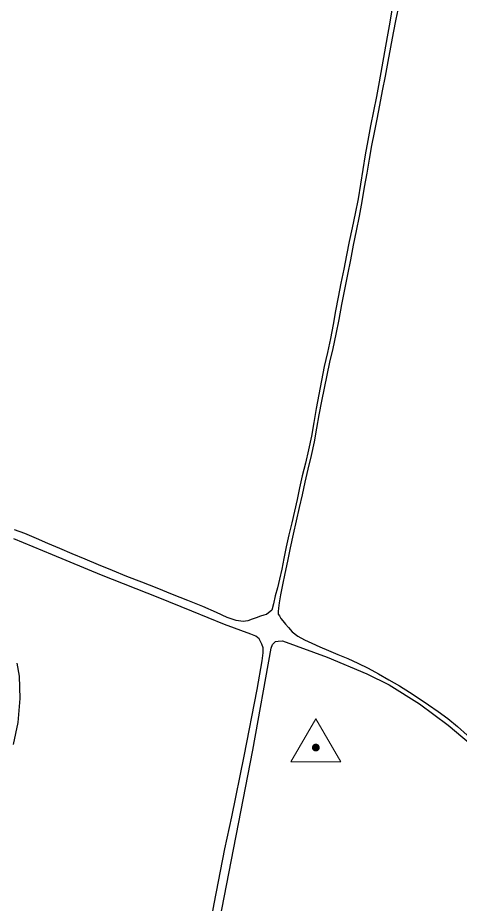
# Model space of a CAD drawing. Extents: x 744412 to 747562, y 7826855 to 7831310.
# Drawn here: x 745670.4 to 745911, y 7829217.5 to 7829699.2 of the extents above; entities that cross this region are included whole.
import ezdxf

# ---------------------------------------------------------------- set-up
doc = ezdxf.new("R2010")
doc.units = 0
doc.header["$MEASUREMENT"] = 0
for name, color, linetype in [('0114001002001', 5, 'Continuous'), ('0114001002002', 5, 'Continuous'), ('0114001002005', 5, 'Continuous'), ('0114001002006', 5, 'Continuous'), ('COORDENADAS', 7, 'Continuous')]:
    doc.layers.add(name, color=color, linetype=linetype)

msp = doc.modelspace()

# ---------------------------------------------------------------- linework, layer by layer
at = {"layer": '0114001002001'}
msp.add_lwpolyline([(745874, 7829704.69), (745872.62, 7829696.79), (745871.27, 7829688.82), (745869.78, 7829680.69), (745868.35, 7829672.54), (745866.92, 7829664.47), (745865.46, 7829656.47), (745863.81, 7829648.4), (745862.16, 7829640.43), (745860.73, 7829632.55), (745859.35, 7829624.72), (745858.01, 7829616.81), (745856.72, 7829608.79), (745855.39, 7829600.79), (745853.83, 7829592.86), (745852.23, 7829585.09), (745850.67, 7829577.58), (745849.09, 7829570.15), (745847.66, 7829562.59), (745846.1, 7829554.95), (745844.59, 7829547.39), (745843.21, 7829539.92), (745841.88, 7829532.49), (745840.49, 7829524.99), (745838.76, 7829517.38), (745837.08, 7829509.72), (745835.51, 7829502.12), (745834.08, 7829494.52), (745832.69, 7829486.81), (745831.42, 7829479.25), (745830.1, 7829471.8), (745828.55, 7829464.44), (745826.88, 7829457.26), (745825.11, 7829450.36), (745823.62, 7829443.7), (745822.25, 7829437.39), (745820.87, 7829431.18), (745819.45, 7829424.79), (745817.87, 7829418.26), (745816.38, 7829411.71), (745815.1, 7829405.42), (745813.97, 7829399.51), (745812.77, 7829394.13), (745811.58, 7829389.36), (745810.44, 7829385.02), (745809.49, 7829380.81), (745808.48, 7829377.25), (745805.73, 7829374.9), (745804.23, 7829374.57), (745802.32, 7829374.01), (745800.12, 7829373.12), (745797.86, 7829372.33), (745795.57, 7829371.5), (745793.03, 7829371.22), (745789.09, 7829371.7), (745784.23, 7829373.27), (745778.51, 7829376.08), (745771.03, 7829379.29), (745762.87, 7829382.62), (745754.47, 7829385.89), (745746.2, 7829389.23), (745737.93, 7829392.5), (745729.72, 7829395.59), (745721.91, 7829398.79), (745714.3, 7829402), (745707.05, 7829404.94), (745700.04, 7829407.93), (745693.26, 7829410.86), (745686.86, 7829413.55), (745680.59, 7829416.18), (745674.34, 7829418.9), (745668.6, 7829420.97)], dxfattribs=at)
at = {"layer": '0114001002002'}
msp.add_lwpolyline([(745877.57, 7829706.06), (745876, 7829698.45), (745874.49, 7829690.98), (745873.12, 7829683.29), (745871.69, 7829675.42), (745870.11, 7829667.41), (745868.51, 7829659.5), (745867.02, 7829651.71), (745865.7, 7829644.15), (745864.21, 7829636.9), (745862.73, 7829629.79), (745861.45, 7829622.39), (745860.16, 7829614.72), (745858.79, 7829607.11), (745857.52, 7829599.32), (745856.04, 7829591.43), (745854.34, 7829583.52), (745852.83, 7829575.67), (745851.23, 7829567.68), (745849.71, 7829559.62), (745848.03, 7829551.5), (745846.39, 7829543.44), (745844.9, 7829535.34), (745843.36, 7829527.29), (745841.63, 7829519.48), (745839.91, 7829512.05), (745838.45, 7829504.96), (745837.02, 7829497.91), (745835.5, 7829490.8), (745834.16, 7829483.53), (745832.89, 7829476.19), (745831.55, 7829468.82), (745829.99, 7829461.39), (745828.16, 7829454), (745826.52, 7829446.84), (745824.97, 7829439.99), (745823.34, 7829433.1), (745821.74, 7829425.92), (745820.13, 7829418.53), (745818.49, 7829411.12), (745816.99, 7829403.96), (745815.67, 7829397.23), (745814.39, 7829391.12), (745813.33, 7829385.69), (745812.62, 7829381.25), (745812.24, 7829378.32), (745812.03, 7829376.5), (745812.03, 7829375.15), (745812.69, 7829374.14), (745813.35, 7829372.84), (745814.6, 7829371.54), (745815.94, 7829369.76), (745817.59, 7829367.79), (745819.68, 7829365.54), (745822.68, 7829363.24), (745826.28, 7829361.2), (745830.23, 7829359.37), (745834.6, 7829357.45), (745839.3, 7829355.3), (745844.38, 7829353.24), (745849.81, 7829351.01), (745855.37, 7829348.56), (745860.92, 7829345.78), (745866.46, 7829342.68), (745872.11, 7829339.42), (745877.9, 7829336.14), (745883.44, 7829332.71), (745888.67, 7829329.32), (745893.78, 7829325.87), (745899.02, 7829322.26), (745904.29, 7829318.33), (745909.53, 7829314.03), (745914.76, 7829309.32)], dxfattribs=at)
at = {"layer": '0114001002005'}
for points in [[(745768.84, 7829172.17), (745777.13, 7829217.67), (745782.96, 7829247.53), (745786.81, 7829265.03), (745793.46, 7829298.04), (745800.57, 7829334.2), (745803.37, 7829349.83), (745803.78, 7829354.16), (745803.78, 7829356.86), (745803.12, 7829358.9), (745801.73, 7829361.67), (745799.84, 7829363.13), (745797.21, 7829364.29), (745782.82, 7829369.49), (745765.05, 7829376.83), (745746.77, 7829384.16), (745716.02, 7829396.29), (745689.27, 7829407.4), (745668.35, 7829416.11)], [(745669.86, 7829348.41), (745671.23, 7829341.39), (745671.64, 7829329.23), (745670.5, 7829316.24), (745667.9, 7829304.21)]]:
    msp.add_lwpolyline(points, dxfattribs=at)
at = {"layer": '0114001002006'}
msp.add_lwpolyline([(745780.11, 7829208.16), (745798.23, 7829301.19), (745808.25, 7829356.64), (745808.85, 7829358.71), (745810.55, 7829360.18), (745812.08, 7829360.49), (745814.27, 7829360.61), (745838.67, 7829351.82), (745860.28, 7829342.67), (745872.31, 7829336.65), (745888.73, 7829326.38), (745904.33, 7829314.79), (745920.37, 7829301.38)], dxfattribs=at)
at = {"layer": 'COORDENADAS', "color": 7, "lineweight": 9, "flags": 128}
msp.add_lwpolyline([(745818.9, 7829294.79), (745846.02, 7829294.79), (745832.46, 7829318.28)], close=True, dxfattribs=at)
at = {"layer": 'COORDENADAS', "color": 7, "lineweight": 9, "const_width": 2.12, "flags": 128}
msp.add_lwpolyline([(745831.4, 7829302.62, -1), (745833.52, 7829302.62, -1)], format="xyb", close=True, dxfattribs=at)

doc.saveas('drawing.dxf')
